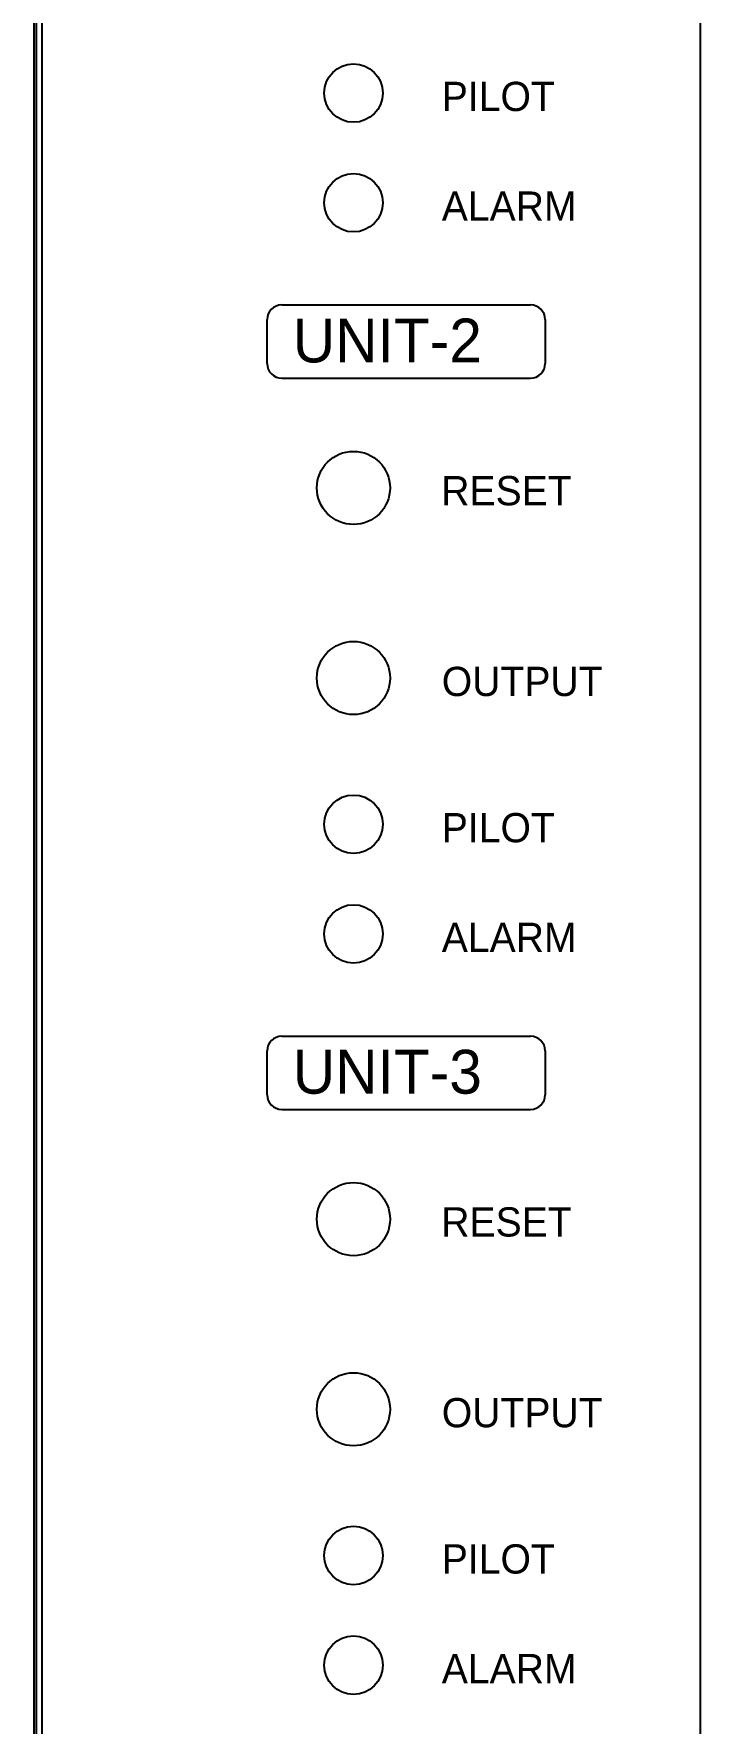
# Model space of a CAD drawing. Header units: millimetres. Extents: x 509 to 2635, y 363 to 1089.
# Drawn here: x 1210.5 to 1256, y 627 to 742.5 of the extents above; entities that cross this region are included whole.
import ezdxf

# ---------------------------------------------------------------- set-up
doc = ezdxf.new("R2010")
doc.units = ezdxf.units.MM

msp = doc.modelspace()

# ---------------------------------------------------------------- linework, layer by layer
for p, q in [((1210.604, 810.939), (1210.604, 585.939)), ((1210.454, 790.939), (1210.454, 605.939)), ((1227.401, 723.941), (1244.406, 723.941)), ((1226.401, 719.939), (1226.401, 722.941)), ((1245.406, 722.941), (1245.406, 719.939)), ((1227.401, 718.939), (1244.406, 718.939)), ((1227.401, 673.941), (1244.406, 673.941)), ((1226.401, 669.939), (1226.401, 672.941)), ((1245.406, 672.941), (1245.406, 669.939)), ((1227.401, 668.939), (1244.406, 668.939))]:
    msp.add_line(p, q)
at = {"ltscale": 10}
for p, q in [((1211.004, 789.939), (1211.004, 606.939)), ((1256.004, 789.939), (1256.004, 606.939))]:
    msp.add_line(p, q, dxfattribs=at)
for centre, radius in [((1232.304, 738.435), 2), ((1232.304, 730.935), 2), ((1232.304, 711.435), 2.5), ((1232.304, 698.435), 2.5), ((1232.304, 688.435), 2), ((1232.304, 680.935), 2), ((1232.304, 661.435), 2.5), ((1232.304, 648.435), 2.5), ((1232.304, 638.435), 2), ((1232.304, 630.935), 2)]:
    msp.add_circle(centre, radius)
for centre, start, end in [((1227.401, 722.941), 90, 180), ((1244.406, 722.941), 0, 90), ((1227.401, 719.939), 180, 270), ((1244.406, 719.939), 270, 0), ((1227.401, 672.941), 90, 180), ((1244.406, 672.941), 0, 90), ((1227.401, 669.939), 180, 270), ((1244.406, 669.939), 270, 0)]:
    msp.add_arc(centre, 1, start, end)

# ---------------------------------------------------------------- texts
at = {"attachment_point": 1}
for s, insert, char_height, width in [('{\\f\uffc8\uffdeﾸￕￅￂﾰﾡﾶ\ufff7ￃﾼ|b0|i0|c129|p18;PILOT}', (1238.34, 739.203), 2, 10.6922), ('{\\f\uffc8\uffdeﾸￕￅￂﾰﾡﾶ\ufff7ￃﾼ|b0|i0|c129|p18;ALARM}', (1238.34, 731.703), 2, 10.6922), ('{\\f@\uffc8\uffdeﾸￕￅￂﾰﾡﾶ\ufff7ￃﾼ|b0|i0|c129|p18;UNIT-2}', (1228.156, 723.014), 3, 12.4589), ('{\\f\uffc8\uffdeﾸￕￅￂﾰﾡﾶ\ufff7ￃﾼ|b0|i0|c129|p18;RESET}', (1238.303, 712.246), 2, 9.6082), ('{\\f\uffc8\uffdeﾸￕￅￂﾰﾡﾶ\ufff7ￃﾼ|b0|i0|c129|p18;OUTPUT}', (1238.34, 699.203), 2, 10.6922), ('{\\f\uffc8\uffdeﾸￕￅￂﾰﾡﾶ\ufff7ￃﾼ|b0|i0|c129|p18;PILOT}', (1238.34, 689.203), 2, 10.6922), ('{\\f\uffc8\uffdeﾸￕￅￂﾰﾡﾶ\ufff7ￃﾼ|b0|i0|c129|p18;ALARM}', (1238.34, 681.703), 2, 10.6922), ('{\\f@\uffc8\uffdeﾸￕￅￂﾰﾡﾶ\ufff7ￃﾼ|b0|i0|c129|p18;UNIT-3}', (1228.156, 673.014), 3, 12.4589), ('{\\f\uffc8\uffdeﾸￕￅￂﾰﾡﾶ\ufff7ￃﾼ|b0|i0|c129|p18;RESET}', (1238.303, 662.246), 2, 9.6082), ('{\\f\uffc8\uffdeﾸￕￅￂﾰﾡﾶ\ufff7ￃﾼ|b0|i0|c129|p18;OUTPUT}', (1238.34, 649.203), 2, 10.6922), ('{\\f\uffc8\uffdeﾸￕￅￂﾰﾡﾶ\ufff7ￃﾼ|b0|i0|c129|p18;PILOT}', (1238.34, 639.203), 2, 10.6922), ('{\\f\uffc8\uffdeﾸￕￅￂﾰﾡﾶ\ufff7ￃﾼ|b0|i0|c129|p18;ALARM}', (1238.34, 631.703), 2, 10.6922)]:
    msp.add_mtext(s, dxfattribs=dict(at, insert=insert, char_height=char_height, width=width))

doc.saveas('drawing.dxf')
